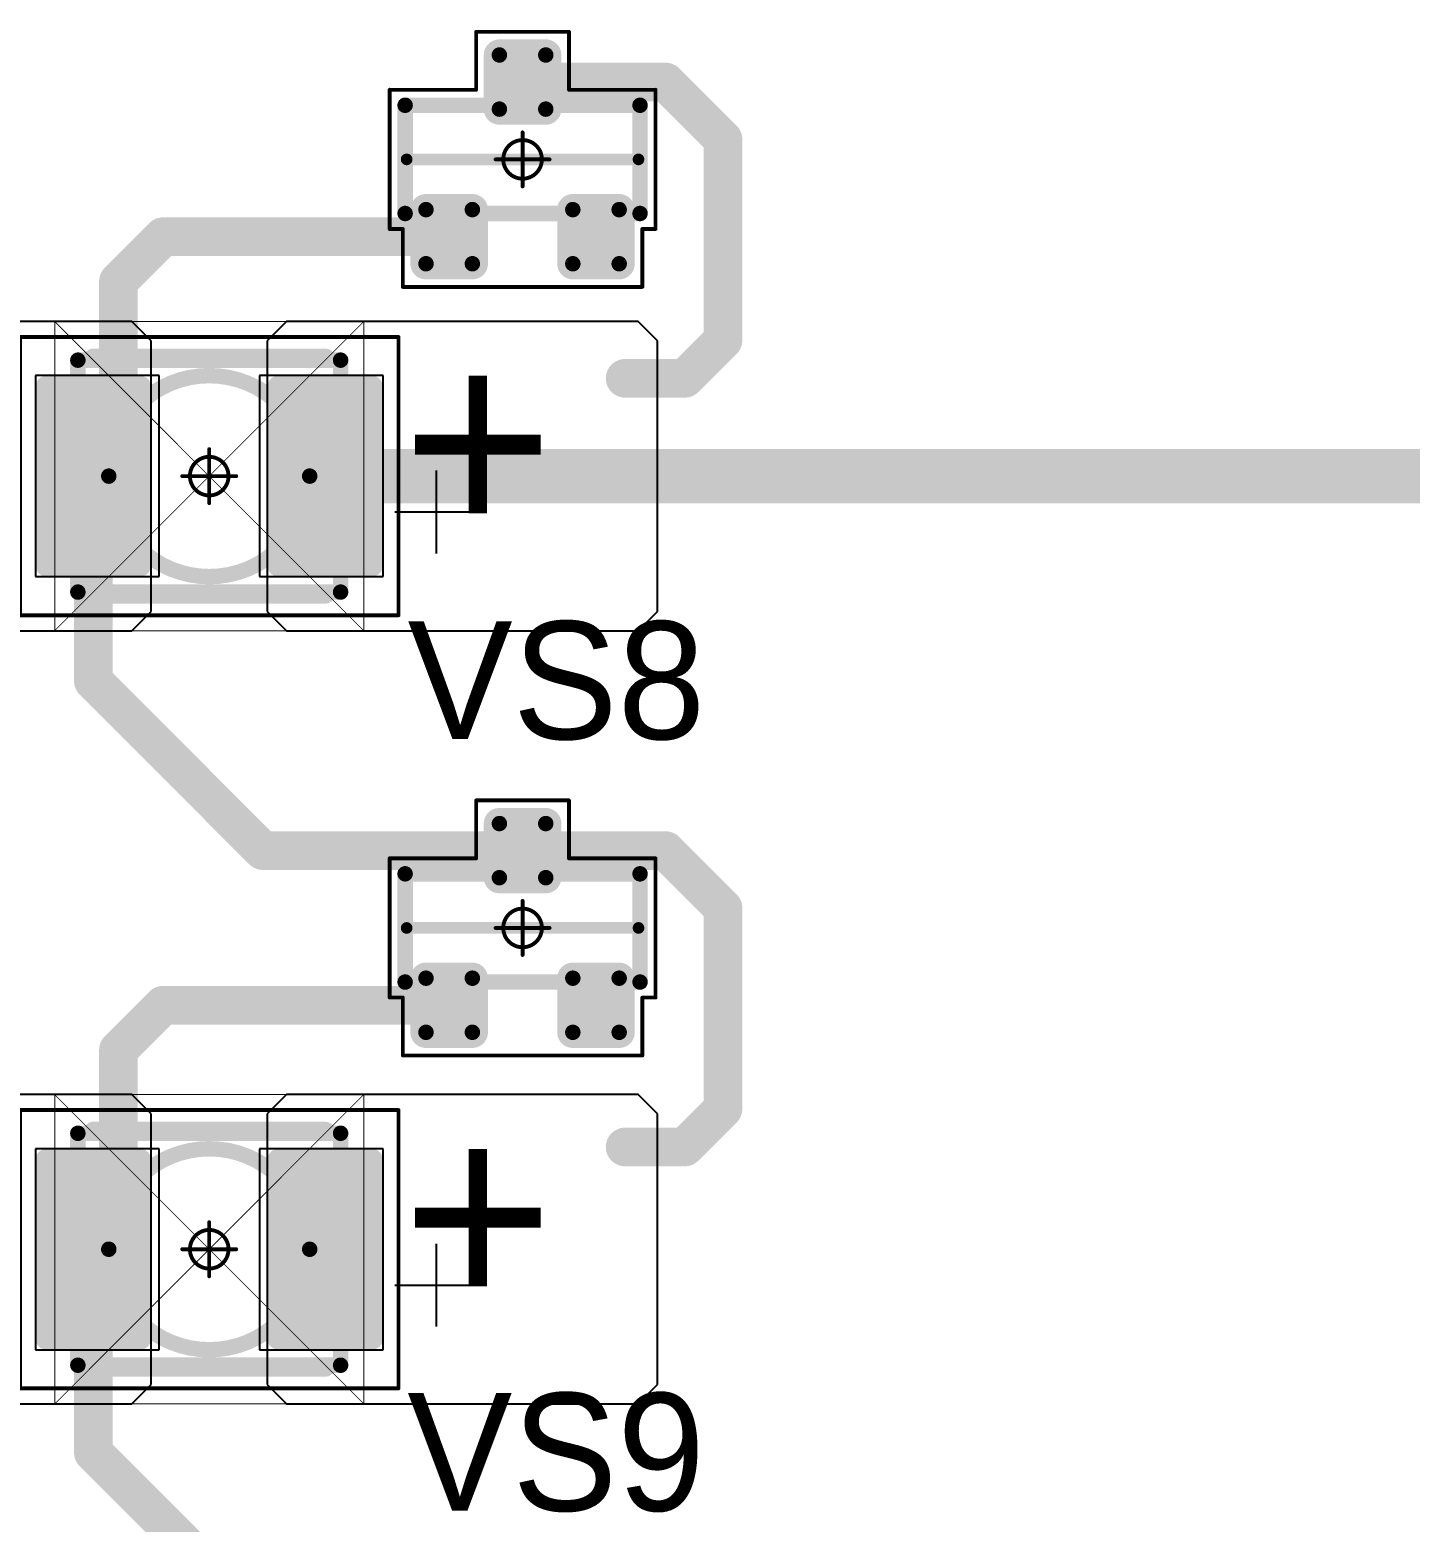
# Model space of a CAD drawing. Header units: millimetres. Extents: x 0 to 775, y 25 to 939.
# Drawn here: x 39.01 to 56.87, y 112.87 to 132.17 of the extents above; entities that cross this region are included whole.
import ezdxf

# ---------------------------------------------------------------- set-up
doc = ezdxf.new("R2010")
doc.units = ezdxf.units.MM
for name, color, linetype in [('Mechanical13', 56, 'Continuous'), ('Mechanical15', 56, 'Continuous'), ('Mechanical9', 56, 'Continuous'), ('TopLayer', 1, 'Continuous'), ('TopOverlay', 2, 'Continuous'), ('TopPaste', 8, 'Continuous'), ('TopSolder', 216, 'Continuous')]:
    doc.layers.add(name, color=color, linetype=linetype)

# ---------------------------------------------------------------- blocks, each defined once
blk = doc.blocks.new('SOT23_61')
at = {"layer": 'Mechanical13', "const_width": 0.2}
for points in [[(-0.7, 1.52), (0.7, 1.52)], [(-0.7, 1.52), (-0.7, -1.52)], [(0.7, 1.52), (0.7, -1.52)], [(-0.7, -1.52), (0.7, -1.52)]]:
    blk.add_lwpolyline(points, dxfattribs=at)
at = {"layer": 'Mechanical13', "const_width": 0.1}
for points in [[(-0.75, 1.52, 1), (-0.65, 1.52, 1)], [(-0.75, 1.52, 1), (-0.65, 1.52, 1)], [(0.65, 1.52, 1), (0.75, 1.52, 1)], [(0.65, 1.52, 1), (0.75, 1.52, 1)], [(-0.75, -1.52, 1), (-0.65, -1.52, 1)], [(-0.75, -1.52, 1), (-0.65, -1.52, 1)], [(0.65, -1.52, 1), (0.75, -1.52, 1)], [(0.65, -1.52, 1), (0.75, -1.52, 1)]]:
    blk.add_lwpolyline(points, format="xyb", close=True, dxfattribs=at)
at = {"layer": 'Mechanical15', "const_width": 0.05}
for points in [[(-0.9, 1.72), (-0.9, 1.55)], [(-0.9, 1.72), (0.9, 1.72)], [(0.9, 1.72), (0.9, 0.6)], [(-1.65, 1.55), (-1.65, -1.55)], [(-1.65, 1.55), (-0.9, 1.55)], [(0.9, 0.6), (1.65, 0.6)], [(1.65, 0.6), (1.65, -0.6)], [(0, 0.35), (0, -0.35)], [(-0.35, 0), (0.35, 0)], [(0.9, -0.6), (1.65, -0.6)], [(0.9, -0.6), (0.9, -1.72)], [(-1.65, -1.55), (-0.9, -1.55)], [(-0.9, -1.55), (-0.9, -1.72)], [(-0.9, -1.72), (0.9, -1.72)]]:
    blk.add_lwpolyline(points, dxfattribs=at)
at = {"layer": 'Mechanical15'}
for points, const_width in [([(-0.913, 1.72, 1), (-0.888, 1.72, 1)], 0.025), ([(-0.913, 1.72, 1), (-0.888, 1.72, 1)], 0.025), ([(0.888, 1.72, 1), (0.913, 1.72, 1)], 0.025), ([(0.888, 1.72, 1), (0.913, 1.72, 1)], 0.025), ([(-1.662, 1.55, 1), (-1.637, 1.55, 1)], 0.025), ([(-1.662, 1.55, 1), (-1.637, 1.55, 1)], 0.025), ([(-0.913, 1.55, 1), (-0.888, 1.55, 1)], 0.025), ([(-0.913, 1.55, 1), (-0.888, 1.55, 1)], 0.025), ([(0.888, 0.6, 1), (0.913, 0.6, 1)], 0.025), ([(0.888, 0.6, 1), (0.913, 0.6, 1)], 0.025), ([(1.637, 0.6, 1), (1.662, 0.6, 1)], 0.025), ([(1.637, 0.6, 1), (1.662, 0.6, 1)], 0.025), ([(0.25, 0, 1), (-0.25, 0, 1)], 0.05), ([(-0.012, 0.35, 1), (0.012, 0.35, 1)], 0.025), ([(-0.362, 0, 1), (-0.337, 0, 1)], 0.025), ([(-0.262, 0, 1), (-0.238, 0, 1)], 0.025), ([(0.238, 0, 1), (0.262, 0, 1)], 0.025), ([(0.337, 0, 1), (0.362, 0, 1)], 0.025), ([(-0.012, -0.35, 1), (0.012, -0.35, 1)], 0.025), ([(0.888, -0.6, 1), (0.913, -0.6, 1)], 0.025), ([(0.888, -0.6, 1), (0.913, -0.6, 1)], 0.025), ([(1.637, -0.6, 1), (1.662, -0.6, 1)], 0.025), ([(1.637, -0.6, 1), (1.662, -0.6, 1)], 0.025), ([(-1.662, -1.55, 1), (-1.637, -1.55, 1)], 0.025), ([(-1.662, -1.55, 1), (-1.637, -1.55, 1)], 0.025), ([(-0.913, -1.55, 1), (-0.888, -1.55, 1)], 0.025), ([(-0.913, -1.55, 1), (-0.888, -1.55, 1)], 0.025), ([(-0.913, -1.72, 1), (-0.888, -1.72, 1)], 0.025), ([(-0.913, -1.72, 1), (-0.888, -1.72, 1)], 0.025), ([(0.888, -1.72, 1), (0.913, -1.72, 1)], 0.025), ([(0.888, -1.72, 1), (0.913, -1.72, 1)], 0.025)]:
    blk.add_lwpolyline(points, format="xyb", close=True, dxfattribs=dict(at, const_width=const_width))
at = {"layer": 'TopLayer', "const_width": 0.1}
for points in [[(-1.4, 1.25, 1), (-1.3, 1.25, 1)], [(-0.7, 1.25, 1), (-0.6, 1.25, 1)], [(-1.4, 0.65, 1), (-1.3, 0.65, 1)], [(-0.7, 0.65, 1), (-0.6, 0.65, 1)], [(0.6, 0.3, 1), (0.7, 0.3, 1)], [(1.3, 0.3, 1), (1.4, 0.3, 1)], [(0.6, -0.3, 1), (0.7, -0.3, 1)], [(1.3, -0.3, 1), (1.4, -0.3, 1)], [(-1.4, -0.65, 1), (-1.3, -0.65, 1)], [(-0.7, -0.65, 1), (-0.6, -0.65, 1)], [(-1.4, -1.25, 1), (-1.3, -1.25, 1)], [(-0.7, -1.25, 1), (-0.6, -1.25, 1)]]:
    blk.add_lwpolyline(points, format="xyb", close=True, dxfattribs=at)
at = {"layer": 'TopLayer'}
for points in [[(-1.45, 1.25), (-1.45, 0.65), (-0.55, 1.25), (-0.55, 0.65)], [(-1.35, 1.35), (-1.35, 0.55), (-0.65, 1.35), (-0.65, 0.55)], [(0.65, 0.4), (0.65, -0.4), (1.35, 0.4), (1.35, -0.4)], [(0.55, 0.3), (0.55, -0.3), (1.45, 0.3), (1.45, -0.3)], [(-1.35, -0.55), (-1.35, -1.35), (-0.65, -0.55), (-0.65, -1.35)], [(-1.45, -0.65), (-1.45, -1.25), (-0.55, -0.65), (-0.55, -1.25)]]:
    blk.add_solid(points, dxfattribs=at)
at = {"layer": 'TopOverlay', "const_width": 0.15}
blk.add_lwpolyline([(0, 1.5), (0, -1.5)], dxfattribs=at)
at = {"layer": 'TopOverlay', "const_width": 0.075}
for points in [[(-0.038, 1.5, 1), (0.038, 1.5, 1)], [(-0.038, -1.5, 1), (0.038, -1.5, 1)]]:
    blk.add_lwpolyline(points, format="xyb", close=True, dxfattribs=at)
at = {"layer": 'TopPaste', "const_width": 0.075}
for points in [[(-1.387, 1.25, 1), (-1.313, 1.25, 1)], [(-0.687, 1.25, 1), (-0.613, 1.25, 1)], [(-1.387, 0.65, 1), (-1.313, 0.65, 1)], [(-0.687, 0.65, 1), (-0.613, 0.65, 1)], [(0.613, 0.3, 1), (0.687, 0.3, 1)], [(1.313, 0.3, 1), (1.387, 0.3, 1)], [(0.613, -0.3, 1), (0.687, -0.3, 1)], [(1.313, -0.3, 1), (1.387, -0.3, 1)], [(-1.387, -0.65, 1), (-1.313, -0.65, 1)], [(-0.687, -0.65, 1), (-0.613, -0.65, 1)], [(-1.387, -1.25, 1), (-1.313, -1.25, 1)], [(-0.687, -1.25, 1), (-0.613, -1.25, 1)]]:
    blk.add_lwpolyline(points, format="xyb", close=True, dxfattribs=at)
at = {"layer": 'TopPaste'}
for points in [[(-1.425, 1.25), (-1.425, 0.65), (-0.575, 1.25), (-0.575, 0.65)], [(-1.35, 1.325), (-1.35, 0.575), (-0.65, 1.325), (-0.65, 0.575)], [(0.575, 0.3), (0.575, -0.3), (1.425, 0.3), (1.425, -0.3)], [(0.65, 0.375), (0.65, -0.375), (1.35, 0.375), (1.35, -0.375)], [(-1.35, -0.575), (-1.35, -1.325), (-0.65, -0.575), (-0.65, -1.325)], [(-1.425, -0.65), (-1.425, -1.25), (-0.575, -0.65), (-0.575, -1.25)]]:
    blk.add_solid(points, dxfattribs=at)
at = {"layer": 'TopSolder', "const_width": 0.202}
for points in [[(-1.451, 1.25, 1), (-1.249, 1.25, 1)], [(-0.751, 1.25, 1), (-0.549, 1.25, 1)], [(-1.451, 0.65, 1), (-1.249, 0.65, 1)], [(-0.751, 0.65, 1), (-0.549, 0.65, 1)], [(0.549, 0.3, 1), (0.751, 0.3, 1)], [(1.249, 0.3, 1), (1.451, 0.3, 1)], [(0.549, -0.3, 1), (0.751, -0.3, 1)], [(1.249, -0.3, 1), (1.451, -0.3, 1)], [(-1.451, -0.65, 1), (-1.249, -0.65, 1)], [(-0.751, -0.65, 1), (-0.549, -0.65, 1)], [(-1.451, -1.25, 1), (-1.249, -1.25, 1)], [(-0.751, -1.25, 1), (-0.549, -1.25, 1)]]:
    blk.add_lwpolyline(points, format="xyb", close=True, dxfattribs=at)
at = {"layer": 'TopSolder'}
for points in [[(-1.35, 1.452), (-1.35, 0.448), (-0.65, 1.452), (-0.65, 0.448)], [(-1.552, 1.25), (-1.552, 0.65), (-0.448, 1.25), (-0.448, 0.65)], [(0.65, 0.502), (0.65, -0.502), (1.35, 0.502), (1.35, -0.502)], [(0.448, 0.3), (0.448, -0.3), (1.552, 0.3), (1.552, -0.3)], [(-1.35, -0.448), (-1.35, -1.452), (-0.65, -0.448), (-0.65, -1.452)], [(-1.552, -0.65), (-1.552, -1.25), (-0.448, -0.65), (-0.448, -1.25)]]:
    blk.add_solid(points, dxfattribs=at)
blk = doc.blocks.new('SOT23_62')
at = {"layer": 'Mechanical13', "const_width": 0.2}
for points in [[(-0.7, 1.52), (0.7, 1.52)], [(-0.7, 1.52), (-0.7, -1.52)], [(0.7, 1.52), (0.7, -1.52)], [(-0.7, -1.52), (0.7, -1.52)]]:
    blk.add_lwpolyline(points, dxfattribs=at)
at = {"layer": 'Mechanical13', "const_width": 0.1}
for points in [[(-0.75, 1.52, 1), (-0.65, 1.52, 1)], [(-0.75, 1.52, 1), (-0.65, 1.52, 1)], [(0.65, 1.52, 1), (0.75, 1.52, 1)], [(0.65, 1.52, 1), (0.75, 1.52, 1)], [(-0.75, -1.52, 1), (-0.65, -1.52, 1)], [(-0.75, -1.52, 1), (-0.65, -1.52, 1)], [(0.65, -1.52, 1), (0.75, -1.52, 1)], [(0.65, -1.52, 1), (0.75, -1.52, 1)]]:
    blk.add_lwpolyline(points, format="xyb", close=True, dxfattribs=at)
at = {"layer": 'Mechanical15', "const_width": 0.05}
for points in [[(-0.9, 1.72), (-0.9, 1.55)], [(-0.9, 1.72), (0.9, 1.72)], [(0.9, 1.72), (0.9, 0.6)], [(-1.65, 1.55), (-1.65, -1.55)], [(-1.65, 1.55), (-0.9, 1.55)], [(0.9, 0.6), (1.65, 0.6)], [(1.65, 0.6), (1.65, -0.6)], [(0, 0.35), (0, -0.35)], [(-0.35, 0), (0.35, 0)], [(0.9, -0.6), (1.65, -0.6)], [(0.9, -0.6), (0.9, -1.72)], [(-1.65, -1.55), (-0.9, -1.55)], [(-0.9, -1.55), (-0.9, -1.72)], [(-0.9, -1.72), (0.9, -1.72)]]:
    blk.add_lwpolyline(points, dxfattribs=at)
at = {"layer": 'Mechanical15'}
for points, const_width in [([(-0.913, 1.72, 1), (-0.888, 1.72, 1)], 0.025), ([(-0.913, 1.72, 1), (-0.888, 1.72, 1)], 0.025), ([(0.888, 1.72, 1), (0.913, 1.72, 1)], 0.025), ([(0.888, 1.72, 1), (0.913, 1.72, 1)], 0.025), ([(-1.662, 1.55, 1), (-1.637, 1.55, 1)], 0.025), ([(-1.662, 1.55, 1), (-1.637, 1.55, 1)], 0.025), ([(-0.913, 1.55, 1), (-0.888, 1.55, 1)], 0.025), ([(-0.913, 1.55, 1), (-0.888, 1.55, 1)], 0.025), ([(0.888, 0.6, 1), (0.913, 0.6, 1)], 0.025), ([(0.888, 0.6, 1), (0.913, 0.6, 1)], 0.025), ([(1.637, 0.6, 1), (1.662, 0.6, 1)], 0.025), ([(1.637, 0.6, 1), (1.662, 0.6, 1)], 0.025), ([(0.25, 0, 1), (-0.25, 0, 1)], 0.05), ([(-0.012, 0.35, 1), (0.012, 0.35, 1)], 0.025), ([(-0.362, 0, 1), (-0.337, 0, 1)], 0.025), ([(-0.262, 0, 1), (-0.238, 0, 1)], 0.025), ([(0.238, 0, 1), (0.262, 0, 1)], 0.025), ([(0.337, 0, 1), (0.362, 0, 1)], 0.025), ([(-0.012, -0.35, 1), (0.012, -0.35, 1)], 0.025), ([(0.888, -0.6, 1), (0.913, -0.6, 1)], 0.025), ([(0.888, -0.6, 1), (0.913, -0.6, 1)], 0.025), ([(1.637, -0.6, 1), (1.662, -0.6, 1)], 0.025), ([(1.637, -0.6, 1), (1.662, -0.6, 1)], 0.025), ([(-1.662, -1.55, 1), (-1.637, -1.55, 1)], 0.025), ([(-1.662, -1.55, 1), (-1.637, -1.55, 1)], 0.025), ([(-0.913, -1.55, 1), (-0.888, -1.55, 1)], 0.025), ([(-0.913, -1.55, 1), (-0.888, -1.55, 1)], 0.025), ([(-0.913, -1.72, 1), (-0.888, -1.72, 1)], 0.025), ([(-0.913, -1.72, 1), (-0.888, -1.72, 1)], 0.025), ([(0.888, -1.72, 1), (0.913, -1.72, 1)], 0.025), ([(0.888, -1.72, 1), (0.913, -1.72, 1)], 0.025)]:
    blk.add_lwpolyline(points, format="xyb", close=True, dxfattribs=dict(at, const_width=const_width))
at = {"layer": 'TopLayer', "const_width": 0.1}
for points in [[(-1.4, 1.25, 1), (-1.3, 1.25, 1)], [(-0.7, 1.25, 1), (-0.6, 1.25, 1)], [(-1.4, 0.65, 1), (-1.3, 0.65, 1)], [(-0.7, 0.65, 1), (-0.6, 0.65, 1)], [(0.6, 0.3, 1), (0.7, 0.3, 1)], [(1.3, 0.3, 1), (1.4, 0.3, 1)], [(0.6, -0.3, 1), (0.7, -0.3, 1)], [(1.3, -0.3, 1), (1.4, -0.3, 1)], [(-1.4, -0.65, 1), (-1.3, -0.65, 1)], [(-0.7, -0.65, 1), (-0.6, -0.65, 1)], [(-1.4, -1.25, 1), (-1.3, -1.25, 1)], [(-0.7, -1.25, 1), (-0.6, -1.25, 1)]]:
    blk.add_lwpolyline(points, format="xyb", close=True, dxfattribs=at)
at = {"layer": 'TopLayer'}
for points in [[(-1.45, 1.25), (-1.45, 0.65), (-0.55, 1.25), (-0.55, 0.65)], [(-1.35, 1.35), (-1.35, 0.55), (-0.65, 1.35), (-0.65, 0.55)], [(0.65, 0.4), (0.65, -0.4), (1.35, 0.4), (1.35, -0.4)], [(0.55, 0.3), (0.55, -0.3), (1.45, 0.3), (1.45, -0.3)], [(-1.35, -0.55), (-1.35, -1.35), (-0.65, -0.55), (-0.65, -1.35)], [(-1.45, -0.65), (-1.45, -1.25), (-0.55, -0.65), (-0.55, -1.25)]]:
    blk.add_solid(points, dxfattribs=at)
at = {"layer": 'TopOverlay', "const_width": 0.15}
blk.add_lwpolyline([(0, 1.5), (0, -1.5)], dxfattribs=at)
at = {"layer": 'TopOverlay', "const_width": 0.075}
for points in [[(-0.038, 1.5, 1), (0.038, 1.5, 1)], [(-0.038, -1.5, 1), (0.038, -1.5, 1)]]:
    blk.add_lwpolyline(points, format="xyb", close=True, dxfattribs=at)
at = {"layer": 'TopPaste', "const_width": 0.075}
for points in [[(-1.387, 1.25, 1), (-1.313, 1.25, 1)], [(-0.687, 1.25, 1), (-0.613, 1.25, 1)], [(-1.387, 0.65, 1), (-1.313, 0.65, 1)], [(-0.687, 0.65, 1), (-0.613, 0.65, 1)], [(0.613, 0.3, 1), (0.687, 0.3, 1)], [(1.313, 0.3, 1), (1.387, 0.3, 1)], [(0.613, -0.3, 1), (0.687, -0.3, 1)], [(1.313, -0.3, 1), (1.387, -0.3, 1)], [(-1.387, -0.65, 1), (-1.313, -0.65, 1)], [(-0.687, -0.65, 1), (-0.613, -0.65, 1)], [(-1.387, -1.25, 1), (-1.313, -1.25, 1)], [(-0.687, -1.25, 1), (-0.613, -1.25, 1)]]:
    blk.add_lwpolyline(points, format="xyb", close=True, dxfattribs=at)
at = {"layer": 'TopPaste'}
for points in [[(-1.425, 1.25), (-1.425, 0.65), (-0.575, 1.25), (-0.575, 0.65)], [(-1.35, 1.325), (-1.35, 0.575), (-0.65, 1.325), (-0.65, 0.575)], [(0.575, 0.3), (0.575, -0.3), (1.425, 0.3), (1.425, -0.3)], [(0.65, 0.375), (0.65, -0.375), (1.35, 0.375), (1.35, -0.375)], [(-1.35, -0.575), (-1.35, -1.325), (-0.65, -0.575), (-0.65, -1.325)], [(-1.425, -0.65), (-1.425, -1.25), (-0.575, -0.65), (-0.575, -1.25)]]:
    blk.add_solid(points, dxfattribs=at)
at = {"layer": 'TopSolder', "const_width": 0.202}
for points in [[(-1.451, 1.25, 1), (-1.249, 1.25, 1)], [(-0.751, 1.25, 1), (-0.549, 1.25, 1)], [(-1.451, 0.65, 1), (-1.249, 0.65, 1)], [(-0.751, 0.65, 1), (-0.549, 0.65, 1)], [(0.549, 0.3, 1), (0.751, 0.3, 1)], [(1.249, 0.3, 1), (1.451, 0.3, 1)], [(0.549, -0.3, 1), (0.751, -0.3, 1)], [(1.249, -0.3, 1), (1.451, -0.3, 1)], [(-1.451, -0.65, 1), (-1.249, -0.65, 1)], [(-0.751, -0.65, 1), (-0.549, -0.65, 1)], [(-1.451, -1.25, 1), (-1.249, -1.25, 1)], [(-0.751, -1.25, 1), (-0.549, -1.25, 1)]]:
    blk.add_lwpolyline(points, format="xyb", close=True, dxfattribs=at)
at = {"layer": 'TopSolder'}
for points in [[(-1.35, 1.452), (-1.35, 0.448), (-0.65, 1.452), (-0.65, 0.448)], [(-1.552, 1.25), (-1.552, 0.65), (-0.448, 1.25), (-0.448, 0.65)], [(0.65, 0.502), (0.65, -0.502), (1.35, 0.502), (1.35, -0.502)], [(0.448, 0.3), (0.448, -0.3), (1.552, 0.3), (1.552, -0.3)], [(-1.35, -0.448), (-1.35, -1.452), (-0.65, -0.448), (-0.65, -1.452)], [(-1.552, -0.65), (-1.552, -1.25), (-0.448, -0.65), (-0.448, -1.25)]]:
    blk.add_solid(points, dxfattribs=at)
blk = doc.blocks.new('T66G_154')
at = {"layer": 'Mechanical13'}
for p, q in [((2.936, 0.071), (2.936, -1)), ((2.4, -0.464), (3.471, -0.464))]:
    blk.add_line(p, q, dxfattribs=at)
at = {"layer": 'Mechanical13', "const_width": 0.2}
for points in [[(-1.7, -1.5), (-1.7, 1.5)], [(-1.7, 1.5), (1.7, 1.5)], [(1.7, -1.5), (1.7, 1.5)], [(-1.7, -1.5), (1.7, -1.5)]]:
    blk.add_lwpolyline(points, dxfattribs=at)
at = {"layer": 'Mechanical13'}
for points, const_width in [([(-1.75, 1.5, 1), (-1.65, 1.5, 1)], 0.1), ([(-1.75, 1.5, 1), (-1.65, 1.5, 1)], 0.1), ([(1.65, 1.5, 1), (1.75, 1.5, 1)], 0.1), ([(1.65, 1.5, 1), (1.75, 1.5, 1)], 0.1), ([(1.3, 0, 1), (-1.3, 0, 1)], 0.2), ([(-1.35, 0, 1), (-1.25, 0, 1)], 0.1), ([(1.25, 0, 1), (1.35, 0, 1)], 0.1), ([(-1.75, -1.5, 1), (-1.65, -1.5, 1)], 0.1), ([(-1.75, -1.5, 1), (-1.65, -1.5, 1)], 0.1), ([(1.65, -1.5, 1), (1.75, -1.5, 1)], 0.1), ([(1.65, -1.5, 1), (1.75, -1.5, 1)], 0.1)]:
    blk.add_lwpolyline(points, format="xyb", close=True, dxfattribs=dict(at, const_width=const_width))
at = {"layer": 'Mechanical15', "const_width": 0.05}
for points in [[(-2.45, 1.8), (2.45, 1.8)], [(-2.45, -1.8), (-2.45, 1.8)], [(2.45, -1.8), (2.45, 1.8)], [(0, -0.35), (0, 0.35)], [(-0.35, 0), (0.35, 0)], [(-2.45, -1.8), (2.45, -1.8)]]:
    blk.add_lwpolyline(points, dxfattribs=at)
at = {"layer": 'Mechanical15'}
for points, const_width in [([(-2.462, 1.8, 1), (-2.438, 1.8, 1)], 0.025), ([(-2.462, 1.8, 1), (-2.438, 1.8, 1)], 0.025), ([(2.438, 1.8, 1), (2.462, 1.8, 1)], 0.025), ([(2.438, 1.8, 1), (2.462, 1.8, 1)], 0.025), ([(0.25, 0, 1), (-0.25, 0, 1)], 0.05), ([(-0.012, 0.35, 1), (0.012, 0.35, 1)], 0.025), ([(-0.362, 0, 1), (-0.337, 0, 1)], 0.025), ([(-0.262, 0, 1), (-0.238, 0, 1)], 0.025), ([(0.238, 0, 1), (0.262, 0, 1)], 0.025), ([(0.337, 0, 1), (0.362, 0, 1)], 0.025), ([(-0.012, -0.35, 1), (0.012, -0.35, 1)], 0.025), ([(-2.462, -1.8, 1), (-2.438, -1.8, 1)], 0.025), ([(-2.462, -1.8, 1), (-2.438, -1.8, 1)], 0.025), ([(2.438, -1.8, 1), (2.462, -1.8, 1)], 0.025), ([(2.438, -1.8, 1), (2.462, -1.8, 1)], 0.025)]:
    blk.add_lwpolyline(points, format="xyb", close=True, dxfattribs=dict(at, const_width=const_width))
at = {"layer": 'TopLayer'}
for p, q in [((-5.55, 2), (-5.8, 1.75)), ((-1, 2), (-5.55, 2)), ((-0.75, 1.75), (-1, 2)), ((1, 2), (0.75, 1.75)), ((5.55, 2), (1, 2)), ((5.8, 1.75), (5.55, 2)), ((-5.8, 1.75), (-5.8, -1.75)), ((-0.75, -1.75), (-0.75, 1.75)), ((0.75, 1.75), (0.75, -1.75)), ((5.8, -1.75), (5.8, 1.75)), ((-5.8, -1.75), (-5.55, -2)), ((-1, -2), (-0.75, -1.75)), ((0.75, -1.75), (1, -2)), ((5.55, -2), (5.8, -1.75)), ((-5.55, -2), (-1, -2)), ((1, -2), (5.55, -2))]:
    blk.add_line(p, q, dxfattribs=at)
at = {"layer": 'TopLayer', "const_width": 0.15}
for points in [[(-2.175, 1.15, 1), (-2.025, 1.15, 1)], [(-0.975, 1.15, 1), (-0.825, 1.15, 1)], [(0.825, 1.15, 1), (0.975, 1.15, 1)], [(2.025, 1.15, 1), (2.175, 1.15, 1)], [(-2.175, -1.15, 1), (-2.025, -1.15, 1)], [(-0.975, -1.15, 1), (-0.825, -1.15, 1)], [(0.825, -1.15, 1), (0.975, -1.15, 1)], [(2.025, -1.15, 1), (2.175, -1.15, 1)]]:
    blk.add_lwpolyline(points, format="xyb", close=True, dxfattribs=at)
at = {"layer": 'TopLayer'}
for points in [[(-0.9, 1.3), (-2.1, 1.3), (-0.9, -1.3), (-2.1, -1.3)], [(2.1, 1.3), (0.9, 1.3), (2.1, -1.3), (0.9, -1.3)], [(-0.75, 1.15), (-2.25, 1.15), (-0.75, -1.15), (-2.25, -1.15)], [(2.25, 1.15), (0.75, 1.15), (2.25, -1.15), (0.75, -1.15)]]:
    blk.add_solid(points, dxfattribs=at)
at = {"layer": 'TopOverlay', "const_width": 0.25}
for points in [[(-1.5, 1.525), (1.5, 1.525)], [(-1.5, -1.525), (1.5, -1.525)]]:
    blk.add_lwpolyline(points, dxfattribs=at)
at = {"layer": 'TopOverlay', "const_width": 0.125}
for points in [[(-1.562, 1.525, 1), (-1.438, 1.525, 1)], [(1.438, 1.525, 1), (1.562, 1.525, 1)], [(-1.562, -1.525, 1), (-1.438, -1.525, 1)], [(1.438, -1.525, 1), (1.562, -1.525, 1)]]:
    blk.add_lwpolyline(points, format="xyb", close=True, dxfattribs=at)
at = {"layer": 'TopPaste', "const_width": 0.125}
for points in [[(-2.163, 1.15, 1), (-2.038, 1.15, 1)], [(-0.963, 1.15, 1), (-0.838, 1.15, 1)], [(0.838, 1.15, 1), (0.963, 1.15, 1)], [(2.038, 1.15, 1), (2.163, 1.15, 1)], [(-2.163, -1.15, 1), (-2.038, -1.15, 1)], [(-0.963, -1.15, 1), (-0.838, -1.15, 1)], [(0.838, -1.15, 1), (0.963, -1.15, 1)], [(2.038, -1.15, 1), (2.163, -1.15, 1)]]:
    blk.add_lwpolyline(points, format="xyb", close=True, dxfattribs=at)
at = {"layer": 'TopPaste'}
for points in [[(-0.9, 1.275), (-2.1, 1.275), (-0.9, -1.275), (-2.1, -1.275)], [(2.1, 1.275), (0.9, 1.275), (2.1, -1.275), (0.9, -1.275)], [(-0.775, 1.15), (-2.225, 1.15), (-0.775, -1.15), (-2.225, -1.15)], [(2.225, 1.15), (0.775, 1.15), (2.225, -1.15), (0.775, -1.15)]]:
    blk.add_solid(points, dxfattribs=at)
at = {"layer": 'TopSolder'}
for p, q in [((-2.25, 1.3), (-2.25, -1.3)), ((-0.65, 1.3), (-2.25, 1.3)), ((-0.65, -1.3), (-0.65, 1.3)), ((0.65, 1.3), (0.65, -1.3)), ((2.25, 1.3), (0.65, 1.3)), ((2.25, -1.3), (2.25, 1.3)), ((-2.25, -1.3), (-0.65, -1.3)), ((0.65, -1.3), (2.25, -1.3))]:
    blk.add_line(p, q, dxfattribs=at)
at = {"layer": 'TopOverlay'}
blk.add_text('+', height=2.5, dxfattribs=at).set_placement((2.5, -0.8))
blk = doc.blocks.new('T66G_155')
at = {"layer": 'Mechanical13'}
for p, q in [((2.936, 0.071), (2.936, -1)), ((2.4, -0.464), (3.471, -0.464))]:
    blk.add_line(p, q, dxfattribs=at)
at = {"layer": 'Mechanical13', "const_width": 0.2}
for points in [[(-1.7, -1.5), (-1.7, 1.5)], [(-1.7, 1.5), (1.7, 1.5)], [(1.7, -1.5), (1.7, 1.5)], [(-1.7, -1.5), (1.7, -1.5)]]:
    blk.add_lwpolyline(points, dxfattribs=at)
at = {"layer": 'Mechanical13'}
for points, const_width in [([(-1.75, 1.5, 1), (-1.65, 1.5, 1)], 0.1), ([(-1.75, 1.5, 1), (-1.65, 1.5, 1)], 0.1), ([(1.65, 1.5, 1), (1.75, 1.5, 1)], 0.1), ([(1.65, 1.5, 1), (1.75, 1.5, 1)], 0.1), ([(1.3, 0, 1), (-1.3, 0, 1)], 0.2), ([(-1.35, 0, 1), (-1.25, 0, 1)], 0.1), ([(1.25, 0, 1), (1.35, 0, 1)], 0.1), ([(-1.75, -1.5, 1), (-1.65, -1.5, 1)], 0.1), ([(-1.75, -1.5, 1), (-1.65, -1.5, 1)], 0.1), ([(1.65, -1.5, 1), (1.75, -1.5, 1)], 0.1), ([(1.65, -1.5, 1), (1.75, -1.5, 1)], 0.1)]:
    blk.add_lwpolyline(points, format="xyb", close=True, dxfattribs=dict(at, const_width=const_width))
at = {"layer": 'Mechanical15', "const_width": 0.05}
for points in [[(-2.45, 1.8), (2.45, 1.8)], [(-2.45, -1.8), (-2.45, 1.8)], [(2.45, -1.8), (2.45, 1.8)], [(0, -0.35), (0, 0.35)], [(-0.35, 0), (0.35, 0)], [(-2.45, -1.8), (2.45, -1.8)]]:
    blk.add_lwpolyline(points, dxfattribs=at)
at = {"layer": 'Mechanical15'}
for points, const_width in [([(-2.462, 1.8, 1), (-2.438, 1.8, 1)], 0.025), ([(-2.462, 1.8, 1), (-2.438, 1.8, 1)], 0.025), ([(2.438, 1.8, 1), (2.462, 1.8, 1)], 0.025), ([(2.438, 1.8, 1), (2.462, 1.8, 1)], 0.025), ([(0.25, 0, 1), (-0.25, 0, 1)], 0.05), ([(-0.012, 0.35, 1), (0.012, 0.35, 1)], 0.025), ([(-0.362, 0, 1), (-0.337, 0, 1)], 0.025), ([(-0.262, 0, 1), (-0.238, 0, 1)], 0.025), ([(0.238, 0, 1), (0.262, 0, 1)], 0.025), ([(0.337, 0, 1), (0.362, 0, 1)], 0.025), ([(-0.012, -0.35, 1), (0.012, -0.35, 1)], 0.025), ([(-2.462, -1.8, 1), (-2.438, -1.8, 1)], 0.025), ([(-2.462, -1.8, 1), (-2.438, -1.8, 1)], 0.025), ([(2.438, -1.8, 1), (2.462, -1.8, 1)], 0.025), ([(2.438, -1.8, 1), (2.462, -1.8, 1)], 0.025)]:
    blk.add_lwpolyline(points, format="xyb", close=True, dxfattribs=dict(at, const_width=const_width))
at = {"layer": 'TopLayer'}
for p, q in [((-5.55, 2), (-5.8, 1.75)), ((-1, 2), (-5.55, 2)), ((-0.75, 1.75), (-1, 2)), ((1, 2), (0.75, 1.75)), ((5.55, 2), (1, 2)), ((5.8, 1.75), (5.55, 2)), ((-5.8, 1.75), (-5.8, -1.75)), ((-0.75, -1.75), (-0.75, 1.75)), ((0.75, 1.75), (0.75, -1.75)), ((5.8, -1.75), (5.8, 1.75)), ((-5.8, -1.75), (-5.55, -2)), ((-1, -2), (-0.75, -1.75)), ((0.75, -1.75), (1, -2)), ((5.55, -2), (5.8, -1.75)), ((-5.55, -2), (-1, -2)), ((1, -2), (5.55, -2))]:
    blk.add_line(p, q, dxfattribs=at)
at = {"layer": 'TopLayer', "const_width": 0.15}
for points in [[(-2.175, 1.15, 1), (-2.025, 1.15, 1)], [(-0.975, 1.15, 1), (-0.825, 1.15, 1)], [(0.825, 1.15, 1), (0.975, 1.15, 1)], [(2.025, 1.15, 1), (2.175, 1.15, 1)], [(-2.175, -1.15, 1), (-2.025, -1.15, 1)], [(-0.975, -1.15, 1), (-0.825, -1.15, 1)], [(0.825, -1.15, 1), (0.975, -1.15, 1)], [(2.025, -1.15, 1), (2.175, -1.15, 1)]]:
    blk.add_lwpolyline(points, format="xyb", close=True, dxfattribs=at)
at = {"layer": 'TopLayer'}
for points in [[(-0.9, 1.3), (-2.1, 1.3), (-0.9, -1.3), (-2.1, -1.3)], [(2.1, 1.3), (0.9, 1.3), (2.1, -1.3), (0.9, -1.3)], [(-0.75, 1.15), (-2.25, 1.15), (-0.75, -1.15), (-2.25, -1.15)], [(2.25, 1.15), (0.75, 1.15), (2.25, -1.15), (0.75, -1.15)]]:
    blk.add_solid(points, dxfattribs=at)
at = {"layer": 'TopOverlay', "const_width": 0.25}
for points in [[(-1.5, 1.525), (1.5, 1.525)], [(-1.5, -1.525), (1.5, -1.525)]]:
    blk.add_lwpolyline(points, dxfattribs=at)
at = {"layer": 'TopOverlay', "const_width": 0.125}
for points in [[(-1.562, 1.525, 1), (-1.438, 1.525, 1)], [(1.438, 1.525, 1), (1.562, 1.525, 1)], [(-1.562, -1.525, 1), (-1.438, -1.525, 1)], [(1.438, -1.525, 1), (1.562, -1.525, 1)]]:
    blk.add_lwpolyline(points, format="xyb", close=True, dxfattribs=at)
at = {"layer": 'TopPaste', "const_width": 0.125}
for points in [[(-2.163, 1.15, 1), (-2.038, 1.15, 1)], [(-0.963, 1.15, 1), (-0.838, 1.15, 1)], [(0.838, 1.15, 1), (0.963, 1.15, 1)], [(2.038, 1.15, 1), (2.163, 1.15, 1)], [(-2.163, -1.15, 1), (-2.038, -1.15, 1)], [(-0.963, -1.15, 1), (-0.838, -1.15, 1)], [(0.838, -1.15, 1), (0.963, -1.15, 1)], [(2.038, -1.15, 1), (2.163, -1.15, 1)]]:
    blk.add_lwpolyline(points, format="xyb", close=True, dxfattribs=at)
at = {"layer": 'TopPaste'}
for points in [[(-0.9, 1.275), (-2.1, 1.275), (-0.9, -1.275), (-2.1, -1.275)], [(2.1, 1.275), (0.9, 1.275), (2.1, -1.275), (0.9, -1.275)], [(-0.775, 1.15), (-2.225, 1.15), (-0.775, -1.15), (-2.225, -1.15)], [(2.225, 1.15), (0.775, 1.15), (2.225, -1.15), (0.775, -1.15)]]:
    blk.add_solid(points, dxfattribs=at)
at = {"layer": 'TopSolder'}
for p, q in [((-2.25, 1.3), (-2.25, -1.3)), ((-0.65, 1.3), (-2.25, 1.3)), ((-0.65, -1.3), (-0.65, 1.3)), ((0.65, 1.3), (0.65, -1.3)), ((2.25, 1.3), (0.65, 1.3)), ((2.25, -1.3), (2.25, 1.3)), ((-2.25, -1.3), (-0.65, -1.3)), ((0.65, -1.3), (2.25, -1.3))]:
    blk.add_line(p, q, dxfattribs=at)
at = {"layer": 'TopOverlay'}
blk.add_text('+', height=2.5, dxfattribs=at).set_placement((2.5, -0.8))

msp = doc.modelspace()

# ---------------------------------------------------------------- linework, layer by layer
at = {"layer": 'Mechanical9'}
for points, const_width in [([(39.333, 128.4), (43.333, 128.4)], 0.0127), ([(39.333, 124.4), (39.333, 128.4)], 0.0127), ([(39.333, 124.4), (43.333, 128.4)], 0.01), ([(39.333, 128.4), (43.333, 124.4)], 0.01), ([(43.333, 124.4), (43.333, 128.4)], 0.0127), ([(39.333, 124.4), (43.333, 124.4)], 0.0127), ([(39.333, 118.4), (43.333, 118.4)], 0.0127), ([(39.333, 114.4), (39.333, 118.4)], 0.0127), ([(39.333, 114.4), (43.333, 118.4)], 0.01), ([(39.333, 118.4), (43.333, 114.4)], 0.01), ([(43.333, 114.4), (43.333, 118.4)], 0.0127), ([(39.333, 114.4), (43.333, 114.4)], 0.0127)]:
    msp.add_lwpolyline(points, dxfattribs=dict(at, const_width=const_width))
for points, const_width in [([(39.329, 128.4, 1), (39.336, 128.4, 1)], 0.00635), ([(39.329, 128.4, 1), (39.336, 128.4, 1)], 0.00635), ([(39.33, 128.4, 1), (39.335, 128.4, 1)], 0.005), ([(43.329, 128.4, 1), (43.336, 128.4, 1)], 0.00635), ([(43.329, 128.4, 1), (43.336, 128.4, 1)], 0.00635), ([(43.33, 128.4, 1), (43.335, 128.4, 1)], 0.005), ([(39.329, 124.4, 1), (39.336, 124.4, 1)], 0.00635), ([(39.329, 124.4, 1), (39.336, 124.4, 1)], 0.00635), ([(39.33, 124.4, 1), (39.335, 124.4, 1)], 0.005), ([(43.329, 124.4, 1), (43.336, 124.4, 1)], 0.00635), ([(43.329, 124.4, 1), (43.336, 124.4, 1)], 0.00635), ([(43.33, 124.4, 1), (43.335, 124.4, 1)], 0.005), ([(39.329, 118.4, 1), (39.336, 118.4, 1)], 0.00635), ([(39.329, 118.4, 1), (39.336, 118.4, 1)], 0.00635), ([(39.33, 118.4, 1), (39.335, 118.4, 1)], 0.005), ([(43.329, 118.4, 1), (43.336, 118.4, 1)], 0.00635), ([(43.329, 118.4, 1), (43.336, 118.4, 1)], 0.00635), ([(43.33, 118.4, 1), (43.335, 118.4, 1)], 0.005), ([(39.329, 114.4, 1), (39.336, 114.4, 1)], 0.00635), ([(39.329, 114.4, 1), (39.336, 114.4, 1)], 0.00635), ([(39.33, 114.4, 1), (39.335, 114.4, 1)], 0.005), ([(43.329, 114.4, 1), (43.336, 114.4, 1)], 0.00635), ([(43.329, 114.4, 1), (43.336, 114.4, 1)], 0.00635), ([(43.33, 114.4, 1), (43.335, 114.4, 1)], 0.005)]:
    msp.add_lwpolyline(points, format="xyb", close=True, dxfattribs=dict(at, const_width=const_width))
at = {"layer": 'TopLayer'}
for points, const_width in [([(45.388, 131.497), (47.239, 131.497)], 0.5), ([(47.239, 131.497), (47.982, 130.755)], 0.5), ([(47.982, 128.159), (47.982, 130.755)], 0.5), ([(40.158, 128.919), (40.736, 129.497)], 0.5), ([(40.736, 129.497), (44.438, 129.497)], 0.5), ([(40.158, 127.592), (40.158, 128.919)], 0.5), ([(47.487, 127.665), (47.982, 128.159)], 0.5), ([(46.715, 127.665), (47.487, 127.665)], 0.5), ([(42.833, 126.4), (81.886, 126.4)], 0.7), ([(39.833, 123.751), (39.833, 126.288)], 0.5), ([(39.833, 123.751), (42.028, 121.556)], 0.5), ([(42.028, 121.556), (45.388, 121.556)], 0.5), ([(45.388, 121.556), (47.239, 121.556)], 0.5), ([(47.239, 121.556), (47.982, 120.813)], 0.5), ([(47.982, 118.217), (47.982, 120.813)], 0.5), ([(40.158, 118.977), (40.736, 119.556)], 0.5), ([(40.736, 119.556), (44.438, 119.556)], 0.5), ([(40.158, 117.65), (40.158, 118.977)], 0.5), ([(47.487, 117.723), (47.982, 118.217)], 0.5), ([(46.715, 117.723), (47.487, 117.723)], 0.5), ([(39.833, 113.771), (39.833, 116.308)], 0.5), ([(39.833, 113.771), (42.028, 111.575)], 0.5)]:
    msp.add_lwpolyline(points, dxfattribs=dict(at, const_width=const_width))
for points, const_width in [([(45.263, 131.497, 1), (45.513, 131.497, 1)], 0.25), ([(47.114, 131.497, 1), (47.364, 131.497, 1)], 0.25), ([(47.114, 131.497, 1), (47.364, 131.497, 1)], 0.25), ([(47.857, 130.755, 1), (48.107, 130.755, 1)], 0.25), ([(47.857, 130.755, 1), (48.107, 130.755, 1)], 0.25), ([(40.611, 129.497, 1), (40.861, 129.497, 1)], 0.25), ([(40.611, 129.497, 1), (40.861, 129.497, 1)], 0.25), ([(44.313, 129.497, 1), (44.563, 129.497, 1)], 0.25), ([(40.033, 128.919, 1), (40.283, 128.919, 1)], 0.25), ([(40.033, 128.919, 1), (40.283, 128.919, 1)], 0.25), ([(47.857, 128.159, 1), (48.107, 128.159, 1)], 0.25), ([(47.857, 128.159, 1), (48.107, 128.159, 1)], 0.25), ([(40.033, 127.592, 1), (40.283, 127.592, 1)], 0.25), ([(46.59, 127.665, 1), (46.84, 127.665, 1)], 0.25), ([(47.362, 127.665, 1), (47.612, 127.665, 1)], 0.25), ([(47.362, 127.665, 1), (47.612, 127.665, 1)], 0.25), ([(42.658, 126.4, 1), (43.008, 126.4, 1)], 0.35), ([(39.708, 126.288, 1), (39.958, 126.288, 1)], 0.25), ([(39.708, 123.751, 1), (39.958, 123.751, 1)], 0.25), ([(39.708, 123.751, 1), (39.958, 123.751, 1)], 0.25), ([(41.903, 121.556, 1), (42.153, 121.556, 1)], 0.25), ([(41.903, 121.556, 1), (42.153, 121.556, 1)], 0.25), ([(45.263, 121.556, 1), (45.513, 121.556, 1)], 0.25), ([(45.263, 121.556, 1), (45.513, 121.556, 1)], 0.25), ([(47.114, 121.556, 1), (47.364, 121.556, 1)], 0.25), ([(47.114, 121.556, 1), (47.364, 121.556, 1)], 0.25), ([(47.857, 120.813, 1), (48.107, 120.813, 1)], 0.25), ([(47.857, 120.813, 1), (48.107, 120.813, 1)], 0.25), ([(40.611, 119.556, 1), (40.861, 119.556, 1)], 0.25), ([(40.611, 119.556, 1), (40.861, 119.556, 1)], 0.25), ([(44.313, 119.556, 1), (44.563, 119.556, 1)], 0.25), ([(40.033, 118.977, 1), (40.283, 118.977, 1)], 0.25), ([(40.033, 118.977, 1), (40.283, 118.977, 1)], 0.25), ([(47.857, 118.217, 1), (48.107, 118.217, 1)], 0.25), ([(47.857, 118.217, 1), (48.107, 118.217, 1)], 0.25), ([(46.59, 117.723, 1), (46.84, 117.723, 1)], 0.25), ([(47.362, 117.723, 1), (47.612, 117.723, 1)], 0.25), ([(47.362, 117.723, 1), (47.612, 117.723, 1)], 0.25), ([(40.033, 117.65, 1), (40.283, 117.65, 1)], 0.25), ([(39.708, 116.308, 1), (39.958, 116.308, 1)], 0.25), ([(39.708, 113.771, 1), (39.958, 113.771, 1)], 0.25), ([(39.708, 113.771, 1), (39.958, 113.771, 1)], 0.25)]:
    msp.add_lwpolyline(points, format="xyb", close=True, dxfattribs=dict(at, const_width=const_width))

# ---------------------------------------------------------------- block references
for name, p, rotation in [('SOT23_62', (45.388, 130.497), 90), ('T66G_155', (41.333, 126.4), 360), ('SOT23_61', (45.388, 120.556), 90), ('T66G_154', (41.333, 116.4), 360)]:
    msp.add_blockref(name, p, dxfattribs=dict(rotation=rotation))

# ---------------------------------------------------------------- texts
at = {"layer": 'TopOverlay'}
for s, p in [('VS8', (43.9, 122.998)), ('VS9', (43.896, 113.017))]:
    msp.add_text(s, height=1.524, dxfattribs=at).set_placement(p)

doc.saveas('drawing.dxf')
